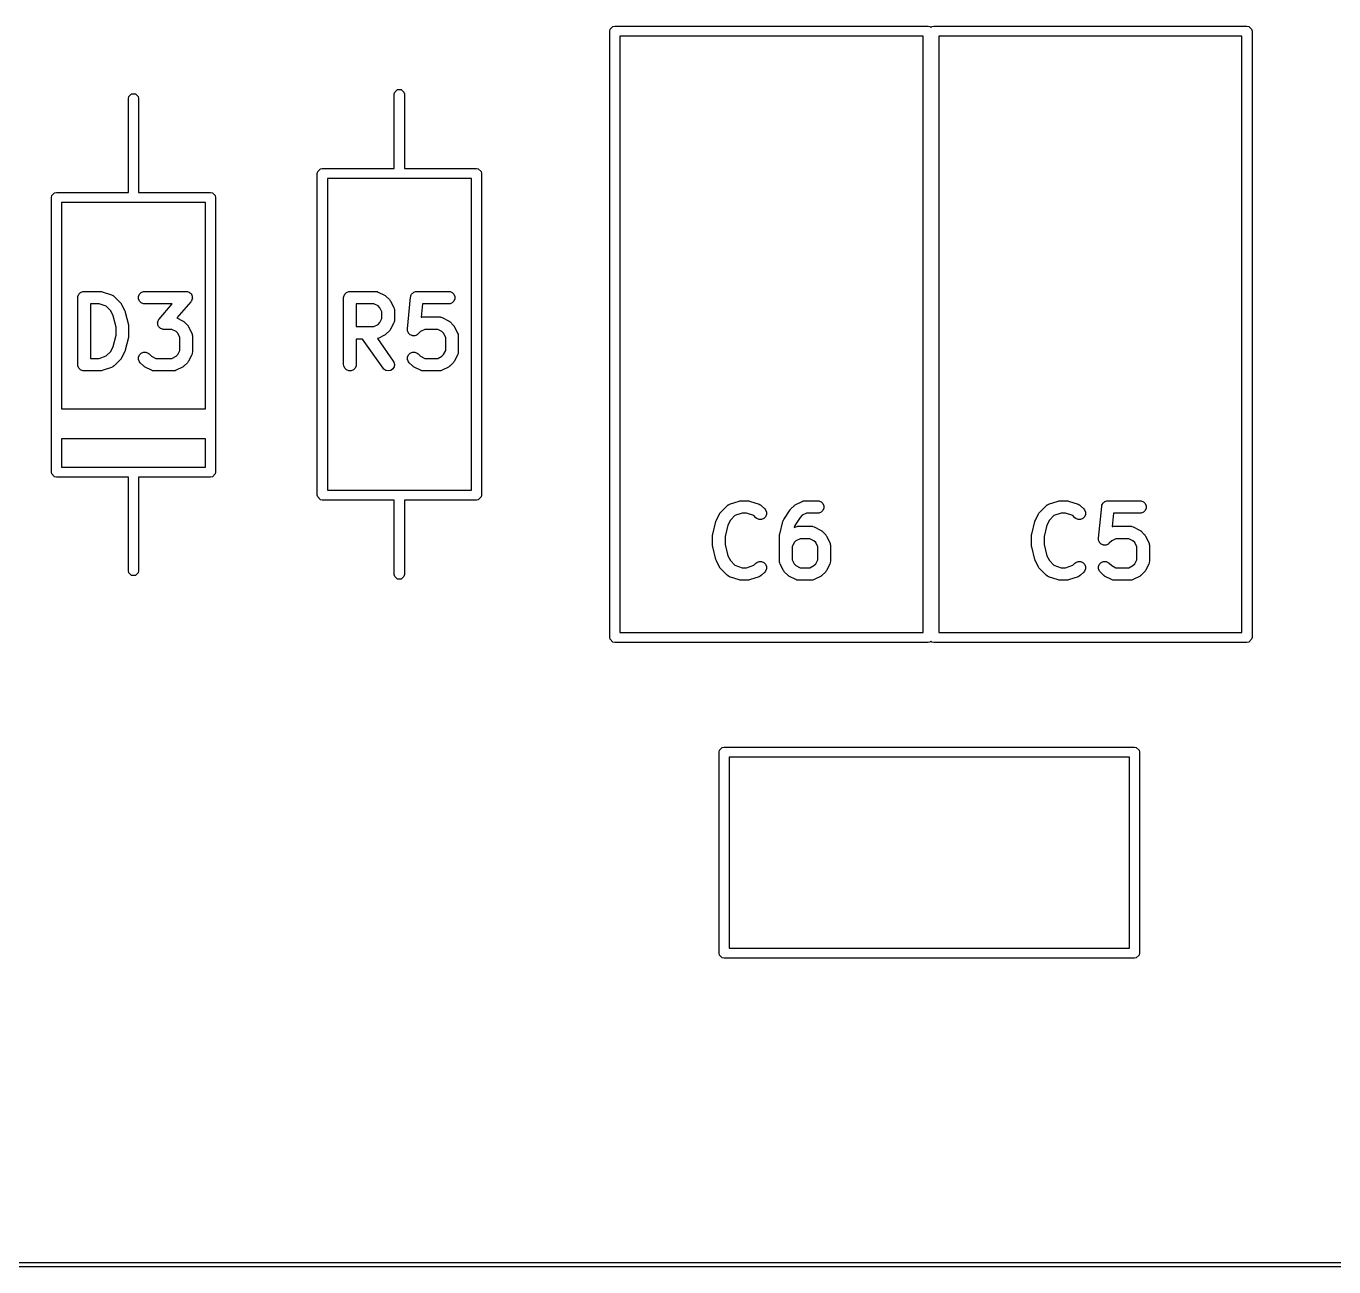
# Model space of a CAD drawing. Extents: x 95.2 to 193.7, y -111.1 to -66.6.
# Drawn here: x 148.42 to 164.04, y -111.15 to -96.33 of the extents above; entities that cross this region are included whole.
import ezdxf

# ---------------------------------------------------------------- set-up
doc = ezdxf.new("R2010")
doc.units = 0
doc.layers.add('BLACK', color=7, linetype='CONTINUOUS')

msp = doc.modelspace()

# ---------------------------------------------------------------- linework, layer by layer
at = {"layer": 'BLACK', "linetype": 'CONTINUOUS'}
for p, q in [((155.39125, -96.3925), (155.395817, -96.369539)), ((155.395817, -96.369539), (155.428289, -96.337067)), ((155.428289, -96.337067), (155.45125, -96.3325)), ((155.45125, -96.3325), (159.19125, -96.3325)), ((159.19125, -96.3325), (159.214211, -96.337067)), ((159.214211, -96.337067), (159.22625, -96.349106)), ((159.22625, -96.349106), (159.238289, -96.337067)), ((159.238289, -96.337067), (159.26125, -96.3325)), ((159.26125, -96.3325), (163.00125, -96.3325)), ((163.00125, -96.3325), (163.024211, -96.337067)), ((163.024211, -96.337067), (163.056683, -96.369539)), ((163.056683, -96.369539), (163.06125, -96.3925)), ((155.39125, -103.6325), (155.39125, -96.3925)), ((155.51125, -96.4525), (155.51125, -103.5725)), ((159.13125, -96.4525), (155.51125, -96.4525)), ((159.13125, -103.5725), (159.13125, -96.4525)), ((159.32125, -96.4525), (159.32125, -103.5725)), ((162.94125, -96.4525), (159.32125, -96.4525)), ((162.94125, -103.5725), (162.94125, -96.4525)), ((163.06125, -96.3925), (163.06125, -103.6325)), ((149.645817, -97.174539), (149.678289, -97.142067)), ((149.678289, -97.142067), (149.724211, -97.142067)), ((149.724211, -97.142067), (149.756683, -97.174539)), ((152.81625, -97.1425), (152.820817, -97.119539)), ((152.81625, -98.0325), (152.81625, -97.1425)), ((152.820817, -97.119539), (152.853289, -97.087067)), ((152.853289, -97.087067), (152.899211, -97.087067)), ((152.899211, -97.087067), (152.931683, -97.119539)), ((152.931683, -97.119539), (152.93625, -97.1425)), ((152.93625, -97.1425), (152.93625, -98.0325)), ((149.64125, -97.1975), (149.645817, -97.174539)), ((149.64125, -98.3175), (149.64125, -97.1975)), ((149.756683, -97.174539), (149.76125, -97.1975)), ((149.76125, -97.1975), (149.76125, -98.3175)), ((151.89625, -98.0925), (151.900817, -98.069539)), ((151.89625, -101.9325), (151.89625, -98.0925)), ((151.900817, -98.069539), (151.933289, -98.037067)), ((151.933289, -98.037067), (151.95625, -98.0325)), ((151.95625, -98.0325), (152.81625, -98.0325)), ((152.93625, -98.0325), (153.79625, -98.0325)), ((153.79625, -98.0325), (153.819211, -98.037067)), ((153.819211, -98.037067), (153.851683, -98.069539)), ((153.851683, -98.069539), (153.85625, -98.0925)), ((153.85625, -98.0925), (153.85625, -101.9325)), ((152.01625, -98.1525), (152.01625, -101.8725)), ((153.73625, -98.1525), (152.01625, -98.1525)), ((153.73625, -101.8725), (153.73625, -98.1525)), ((148.72125, -98.3775), (148.725817, -98.354539)), ((148.72125, -101.6575), (148.72125, -98.3775)), ((148.725817, -98.354539), (148.758289, -98.322067)), ((148.758289, -98.322067), (148.78125, -98.3175)), ((148.78125, -98.3175), (149.64125, -98.3175)), ((149.76125, -98.3175), (150.62125, -98.3175)), ((150.62125, -98.3175), (150.644211, -98.322067)), ((150.644211, -98.322067), (150.676683, -98.354539)), ((150.676683, -98.354539), (150.68125, -98.3775)), ((150.68125, -98.3775), (150.68125, -101.6575)), ((148.84125, -98.4375), (148.84125, -100.9015)), ((150.56125, -98.4375), (148.84125, -98.4375)), ((150.56125, -100.9015), (150.56125, -98.4375)), ((149.096142, -99.501236), (149.110774, -99.499795)), ((149.110774, -99.499795), (149.30125, -99.499795)), ((149.30125, -99.499795), (149.308655, -99.500524)), ((149.308655, -99.500524), (149.31063, -99.500384)), ((149.31063, -99.500384), (149.313227, -99.500974)), ((149.819951, -99.501236), (149.834583, -99.499795)), ((149.834583, -99.499795), (150.329821, -99.499795)), ((150.329821, -99.499795), (150.337553, -99.500556)), ((150.337553, -99.500556), (150.339527, -99.500425)), ((150.339527, -99.500425), (150.340886, -99.500884)), ((152.271142, -99.501236), (152.285774, -99.499795)), ((152.285774, -99.499795), (152.590536, -99.499795)), ((152.590536, -99.499795), (152.605168, -99.501236)), ((153.071142, -99.501236), (153.076747, -99.500683)), ((153.076747, -99.500683), (153.078534, -99.500145)), ((153.078534, -99.500145), (153.080362, -99.500327)), ((153.080362, -99.500327), (153.085774, -99.499795)), ((153.085774, -99.499795), (153.466726, -99.499795)), ((153.466726, -99.499795), (153.481358, -99.501236)), ((149.035774, -99.574795), (149.037215, -99.560163)), ((149.035774, -100.374795), (149.035774, -99.574795)), ((149.037215, -99.560163), (149.048414, -99.533127)), ((149.048414, -99.533127), (149.069106, -99.512435)), ((149.069106, -99.512435), (149.096142, -99.501236)), ((149.28908, -99.649795), (149.185774, -99.649795)), ((149.185774, -99.649795), (149.185774, -100.299795)), ((149.375022, -99.678442), (149.28908, -99.649795)), ((149.313227, -99.500974), (149.315882, -99.501236)), ((149.315882, -99.501236), (149.317713, -99.501994)), ((149.317713, -99.501994), (149.324967, -99.503644)), ((149.324967, -99.503644), (149.439253, -99.541739)), ((149.439253, -99.541739), (149.452678, -99.547733)), ((149.452678, -99.547733), (149.454713, -99.549498)), ((149.454713, -99.549498), (149.457204, -99.55053)), ((149.457204, -99.55053), (149.468569, -99.559857)), ((149.468569, -99.559857), (149.544759, -99.636047)), ((149.544759, -99.636047), (149.549479, -99.641797)), ((149.549479, -99.641797), (149.550976, -99.643096)), ((149.550976, -99.643096), (149.552395, -99.64535)), ((149.552395, -99.64535), (149.554087, -99.647412)), ((149.554087, -99.647412), (149.554845, -99.649244)), ((149.554845, -99.649244), (149.558808, -99.655539)), ((149.558808, -99.655539), (149.596903, -99.73173)), ((149.761024, -99.560163), (149.772223, -99.533127)), ((149.761024, -99.589427), (149.761024, -99.560163)), ((149.772223, -99.616463), (149.761024, -99.589427)), ((149.772223, -99.533127), (149.792915, -99.512435)), ((149.792915, -99.637155), (149.772223, -99.616463)), ((149.792915, -99.512435), (149.819951, -99.501236)), ((149.819951, -99.648354), (149.792915, -99.637155)), ((149.834583, -99.649795), (149.819951, -99.648354)), ((150.164539, -99.649795), (149.834583, -99.649795)), ((150.006712, -99.830169), (150.164539, -99.649795)), ((150.386265, -99.624182), (150.218304, -99.816136)), ((150.340886, -99.500884), (150.344453, -99.501236)), ((150.344453, -99.501236), (150.355704, -99.505896)), ((150.355704, -99.505896), (150.367248, -99.509801)), ((150.367248, -99.509801), (150.369152, -99.511466)), ((150.369152, -99.511466), (150.371489, -99.512435)), ((150.371489, -99.512435), (150.380099, -99.521045)), ((150.380099, -99.521045), (150.389272, -99.529071)), ((150.390785, -99.617858), (150.386265, -99.624182)), ((150.389272, -99.529071), (150.390394, -99.53134)), ((150.390394, -99.53134), (150.392181, -99.533127)), ((150.392181, -99.616463), (150.390785, -99.617858)), ((150.392181, -99.533127), (150.396839, -99.544374)), ((150.392729, -99.615139), (150.392181, -99.616463)), ((150.394815, -99.612222), (150.392729, -99.615139)), ((150.398719, -99.600678), (150.394815, -99.612222)), ((150.396839, -99.544374), (150.402244, -99.555302)), ((150.40338, -99.589427), (150.398719, -99.600678)), ((150.402244, -99.555302), (150.402412, -99.557826)), ((150.402412, -99.557826), (150.40338, -99.560163)), ((150.40338, -99.560163), (150.40338, -99.572338)), ((150.40338, -99.572338), (150.404191, -99.584501)), ((150.404191, -99.584501), (150.40338, -99.586898)), ((150.40338, -99.586898), (150.40338, -99.589427)), ((152.210774, -99.574795), (152.212215, -99.560163)), ((152.210774, -100.374795), (152.210774, -99.574795)), ((152.212215, -99.560163), (152.223414, -99.533127)), ((152.223414, -99.533127), (152.244106, -99.512435)), ((152.244106, -99.512435), (152.271142, -99.501236)), ((152.572831, -99.649795), (152.360774, -99.649795)), ((152.360774, -99.649795), (152.360774, -99.918842)), ((152.622299, -99.674529), (152.572831, -99.649795)), ((152.605168, -99.501236), (152.607657, -99.502267)), ((152.607657, -99.502267), (152.610345, -99.502458)), ((152.610345, -99.502458), (152.624077, -99.507713)), ((152.624077, -99.507713), (152.700267, -99.545808)), ((152.700267, -99.545808), (152.706566, -99.549772)), ((152.706566, -99.549772), (152.708394, -99.55053)), ((152.708394, -99.55053), (152.71045, -99.552218)), ((152.71045, -99.552218), (152.71271, -99.55364)), ((152.71271, -99.55364), (152.714009, -99.555138)), ((152.714009, -99.555138), (152.719759, -99.559857)), ((152.719759, -99.559857), (152.757854, -99.597952)), ((152.757854, -99.597952), (152.762574, -99.603704)), ((152.762574, -99.603704), (152.76407, -99.605001)), ((152.76407, -99.605001), (152.765489, -99.607255)), ((152.765489, -99.607255), (152.767181, -99.609317)), ((152.767181, -99.609317), (152.767939, -99.611147)), ((152.767939, -99.611147), (152.771903, -99.617444)), ((152.771903, -99.617444), (152.809999, -99.693634)), ((152.97305, -99.948284), (153.011146, -99.567332)), ((153.011146, -99.567332), (153.012215, -99.561999)), ((153.012215, -99.560163), (153.012928, -99.55844)), ((153.012215, -99.561999), (153.012215, -99.560163)), ((153.012928, -99.55844), (153.014036, -99.552916)), ((153.014036, -99.552916), (153.019218, -99.543256)), ((153.019218, -99.543256), (153.023414, -99.533127)), ((153.023414, -99.533127), (153.026085, -99.530455)), ((153.026085, -99.530455), (153.02787, -99.527129)), ((153.02787, -99.527129), (153.036352, -99.520188)), ((153.036352, -99.520188), (153.044106, -99.512435)), ((153.044106, -99.512435), (153.047594, -99.510989)), ((153.047594, -99.510989), (153.050518, -99.508598)), ((153.050518, -99.508598), (153.061015, -99.50543)), ((153.061015, -99.50543), (153.071142, -99.501236)), ((153.153648, -99.649795), (153.137736, -99.80891)), ((153.466726, -99.649795), (153.153648, -99.649795)), ((153.481358, -99.648354), (153.466726, -99.649795)), ((153.481358, -99.501236), (153.508394, -99.512435)), ((153.508394, -99.637155), (153.481358, -99.648354)), ((153.508394, -99.512435), (153.529086, -99.533127)), ((153.529086, -99.616463), (153.508394, -99.637155)), ((153.529086, -99.533127), (153.540285, -99.560163)), ((153.540285, -99.589427), (153.529086, -99.616463)), ((153.540285, -99.560163), (153.540285, -99.589427)), ((149.430086, -99.733506), (149.375022, -99.678442)), ((149.459056, -99.791445), (149.430086, -99.733506)), ((149.492917, -99.926887), (149.459056, -99.791445)), ((149.596903, -99.73173), (149.597312, -99.732799)), ((149.597312, -99.732799), (149.597635, -99.733235)), ((149.597635, -99.733235), (149.599833, -99.739386)), ((149.599833, -99.739386), (149.602158, -99.745462)), ((149.602158, -99.745462), (149.602196, -99.746)), ((149.602196, -99.746), (149.602582, -99.74708)), ((149.602582, -99.74708), (149.640678, -99.899462)), ((152.643182, -99.695412), (152.622299, -99.674529)), ((152.667917, -99.744881), (152.643182, -99.695412)), ((152.667917, -99.823755), (152.667917, -99.744881)), ((152.809999, -99.693634), (152.815254, -99.707366)), ((152.815254, -99.707366), (152.815445, -99.710055)), ((152.815445, -99.710055), (152.816476, -99.712544)), ((152.816476, -99.712544), (152.817917, -99.727176)), ((152.817917, -99.727176), (152.817917, -99.841461)), ((153.137736, -99.80891), (153.142155, -99.80722)), ((153.142155, -99.80722), (153.144842, -99.807029)), ((153.144842, -99.807029), (153.147332, -99.805998)), ((153.147332, -99.805998), (153.161964, -99.804557)), ((153.161964, -99.804557), (153.35244, -99.804557)), ((153.35244, -99.804557), (153.367072, -99.805998)), ((153.367072, -99.805998), (153.369561, -99.807029)), ((153.369561, -99.807029), (153.372249, -99.80722)), ((153.372249, -99.80722), (153.385981, -99.812475)), ((153.385981, -99.812475), (153.462172, -99.85057)), ((149.492917, -100.022702), (149.492917, -99.926887)), ((149.640678, -99.899462), (149.641053, -99.901998)), ((149.641053, -99.901998), (149.641476, -99.90302)), ((149.641476, -99.90302), (149.642018, -99.908532)), ((149.642018, -99.908532), (149.642828, -99.914006)), ((149.642828, -99.914006), (149.642665, -99.915098)), ((149.642665, -99.915098), (149.642917, -99.917652)), ((149.642917, -99.917652), (149.642917, -100.031938)), ((149.988786, -99.869851), (149.989596, -99.867455)), ((149.989596, -99.882004), (149.988786, -99.869851)), ((149.989596, -99.864925), (149.994259, -99.853667)), ((149.989596, -99.867455), (149.989596, -99.864925)), ((149.989596, -99.894189), (149.989596, -99.882004)), ((149.990563, -99.896525), (149.989596, -99.894189)), ((149.990732, -99.899049), (149.990563, -99.896525)), ((149.996134, -99.909974), (149.990732, -99.899049)), ((149.994259, -99.853667), (149.998161, -99.84213)), ((150.000795, -99.921225), (149.996134, -99.909974)), ((149.998161, -99.84213), (150.000246, -99.839212)), ((150.000246, -99.839212), (150.000795, -99.837889)), ((150.000795, -99.837889), (150.00219, -99.836493)), ((150.002581, -99.923011), (150.000795, -99.921225)), ((150.00219, -99.836493), (150.006712, -99.830169)), ((150.003704, -99.925281), (150.002581, -99.923011)), ((150.012876, -99.933306), (150.003704, -99.925281)), ((150.021487, -99.941917), (150.012876, -99.933306)), ((150.023823, -99.942885), (150.021487, -99.941917)), ((150.025728, -99.944551), (150.023823, -99.942885)), ((150.037265, -99.948452), (150.025728, -99.944551)), ((150.048523, -99.953116), (150.037265, -99.948452)), ((150.052093, -99.953467), (150.048523, -99.953116)), ((150.053449, -99.953926), (150.052093, -99.953467)), ((150.055416, -99.953794), (150.053449, -99.953926)), ((150.063155, -99.954557), (150.055416, -99.953794)), ((150.159735, -99.954557), (150.063155, -99.954557)), ((150.209204, -99.979291), (150.159735, -99.954557)), ((150.218304, -99.816136), (150.287172, -99.85057)), ((150.287172, -99.85057), (150.293471, -99.854534)), ((150.293471, -99.854534), (150.295299, -99.855292)), ((150.295299, -99.855292), (150.297355, -99.85698)), ((150.297355, -99.85698), (150.299615, -99.858402)), ((150.299615, -99.858402), (150.300914, -99.8599)), ((150.300914, -99.8599), (150.306664, -99.864619)), ((150.306664, -99.864619), (150.344759, -99.902714)), ((150.344759, -99.902714), (150.349477, -99.908463)), ((150.349477, -99.908463), (150.350976, -99.909763)), ((150.350976, -99.909763), (150.352397, -99.912022)), ((150.352397, -99.912022), (150.354086, -99.914079)), ((150.354086, -99.914079), (150.354843, -99.915906)), ((150.354843, -99.915906), (150.358808, -99.922206)), ((150.358808, -99.922206), (150.396903, -99.998397)), ((152.360774, -99.918842), (152.572831, -99.918842)), ((152.572831, -99.918842), (152.622299, -99.894108)), ((152.622299, -99.894108), (152.643182, -99.873224)), ((152.643182, -99.873224), (152.667917, -99.823755)), ((152.762574, -99.964932), (152.757854, -99.970685)), ((152.76407, -99.963636), (152.762574, -99.964932)), ((152.765489, -99.961381), (152.76407, -99.963636)), ((152.767181, -99.95932), (152.765489, -99.961381)), ((152.767939, -99.957489), (152.767181, -99.95932)), ((152.771903, -99.951193), (152.767939, -99.957489)), ((152.809999, -99.875003), (152.771903, -99.951193)), ((152.815254, -99.861271), (152.809999, -99.875003)), ((152.815445, -99.858581), (152.815254, -99.861271)), ((152.816476, -99.856093), (152.815445, -99.858581)), ((152.817917, -99.841461), (152.816476, -99.856093)), ((152.973028, -99.962987), (152.97305, -99.948284)), ((152.974119, -99.966602), (152.973028, -99.962987)), ((152.974119, -99.970377), (152.974119, -99.966602)), ((153.179669, -99.954557), (153.1302, -99.979291)), ((153.334735, -99.954557), (153.179669, -99.954557)), ((153.384204, -99.979291), (153.334735, -99.954557)), ((153.462172, -99.85057), (153.468471, -99.854534)), ((153.468471, -99.854534), (153.470299, -99.855292)), ((153.470299, -99.855292), (153.472355, -99.85698)), ((153.472355, -99.85698), (153.474615, -99.858402)), ((153.474615, -99.858402), (153.475914, -99.8599)), ((153.475914, -99.8599), (153.481664, -99.864619)), ((153.481664, -99.864619), (153.519759, -99.902714)), ((153.519759, -99.902714), (153.524477, -99.908463)), ((153.524477, -99.908463), (153.525976, -99.909763)), ((153.525976, -99.909763), (153.527397, -99.912022)), ((153.527397, -99.912022), (153.529086, -99.914079)), ((153.529086, -99.914079), (153.529843, -99.915906)), ((153.529843, -99.915906), (153.533808, -99.922206)), ((153.533808, -99.922206), (153.571903, -99.998397)), ((149.459056, -100.158143), (149.492917, -100.022702)), ((149.640678, -100.050128), (149.602582, -100.20251)), ((149.641053, -100.047591), (149.640678, -100.050128)), ((149.641476, -100.04657), (149.641053, -100.047591)), ((149.642018, -100.041057), (149.641476, -100.04657)), ((149.642828, -100.035584), (149.642018, -100.041057)), ((149.642917, -100.031938), (149.642665, -100.034491)), ((149.642665, -100.034491), (149.642828, -100.035584)), ((150.230086, -100.000173), (150.209204, -99.979291)), ((150.254821, -100.049642), (150.230086, -100.000173)), ((150.254821, -100.204709), (150.254821, -100.049642)), ((150.396903, -99.998397), (150.402158, -100.012129)), ((150.402158, -100.012129), (150.402348, -100.014816)), ((150.402348, -100.014816), (150.40338, -100.017306)), ((150.40338, -100.017306), (150.404821, -100.031938)), ((150.404821, -100.031938), (150.404821, -100.222414)), ((152.437201, -100.068842), (152.360774, -100.068842)), ((152.360774, -100.068842), (152.360774, -100.374795)), ((152.681474, -100.417804), (152.437201, -100.068842)), ((152.624077, -100.060924), (152.616725, -100.063737)), ((152.616725, -100.063737), (152.804359, -100.331785)), ((152.700267, -100.022829), (152.624077, -100.060924)), ((152.706566, -100.018864), (152.700267, -100.022829)), ((152.708394, -100.018107), (152.706566, -100.018864)), ((152.71045, -100.016418), (152.708394, -100.018107)), ((152.71271, -100.014997), (152.71045, -100.016418)), ((152.714009, -100.013498), (152.71271, -100.014997)), ((152.719759, -100.00878), (152.714009, -100.013498)), ((152.757854, -99.970685), (152.719759, -100.00878)), ((152.978312, -99.980503), (152.974119, -99.970377)), ((152.981481, -99.991003), (152.978312, -99.980503)), ((152.983872, -99.993925), (152.981481, -99.991003)), ((152.985317, -99.997414), (152.983872, -99.993925)), ((152.993071, -100.005168), (152.985317, -99.997414)), ((153.000012, -100.013651), (152.993071, -100.005168)), ((153.003338, -100.015435), (153.000012, -100.013651)), ((153.00601, -100.018107), (153.003338, -100.015435)), ((153.016139, -100.022302), (153.00601, -100.018107)), ((153.025799, -100.027485), (153.016139, -100.022302)), ((153.029557, -100.02786), (153.025799, -100.027485)), ((153.033046, -100.029306), (153.029557, -100.02786)), ((153.044008, -100.029306), (153.033046, -100.029306)), ((153.054918, -100.030397), (153.044008, -100.029306)), ((153.058534, -100.029306), (153.054918, -100.030397)), ((153.062308, -100.029306), (153.058534, -100.029306)), ((153.072434, -100.025112), (153.062308, -100.029306)), ((153.082934, -100.021944), (153.072434, -100.025112)), ((153.085856, -100.019552), (153.082934, -100.021944)), ((153.089345, -100.018108), (153.085856, -100.019552)), ((153.10071, -100.008781), (153.089345, -100.018108)), ((153.1302, -99.979291), (153.10071, -100.008781)), ((153.405086, -100.000173), (153.384204, -99.979291)), ((153.429821, -100.049642), (153.405086, -100.000173)), ((153.429821, -100.204709), (153.429821, -100.049642)), ((153.571903, -99.998397), (153.577158, -100.012129)), ((153.577158, -100.012129), (153.577348, -100.014816)), ((153.577348, -100.014816), (153.57838, -100.017306)), ((153.57838, -100.017306), (153.579821, -100.031938)), ((153.579821, -100.031938), (153.579821, -100.222414)), ((149.28908, -100.299795), (149.375021, -100.271148)), ((149.375021, -100.271148), (149.430086, -100.216082)), ((149.430086, -100.216082), (149.459056, -100.158143)), ((149.596903, -100.21786), (149.558808, -100.29405)), ((149.597312, -100.21679), (149.596903, -100.21786)), ((149.597635, -100.216355), (149.597312, -100.21679)), ((149.599833, -100.210203), (149.597635, -100.216355)), ((149.602158, -100.204128), (149.599833, -100.210203)), ((149.602196, -100.203589), (149.602158, -100.204128)), ((149.602582, -100.20251), (149.602196, -100.203589)), ((149.761024, -100.283972), (149.772223, -100.256936)), ((149.772223, -100.256936), (149.792916, -100.236243)), ((149.792916, -100.236243), (149.819953, -100.225045)), ((149.819953, -100.225045), (149.849215, -100.225045)), ((149.849215, -100.225045), (149.876251, -100.236244)), ((149.876251, -100.236244), (149.887617, -100.245572)), ((149.887617, -100.245572), (149.917105, -100.275061)), ((149.917105, -100.275061), (149.966574, -100.299795)), ((150.159735, -100.299795), (150.209203, -100.275061)), ((150.209203, -100.275061), (150.230086, -100.254177)), ((150.230086, -100.254177), (150.254821, -100.204709)), ((150.396903, -100.255955), (150.358808, -100.332145)), ((150.402158, -100.242223), (150.396903, -100.255955)), ((150.402348, -100.239535), (150.402158, -100.242223)), ((150.40338, -100.237046), (150.402348, -100.239535)), ((150.404821, -100.222414), (150.40338, -100.237046)), ((152.974119, -100.283973), (152.985318, -100.256936)), ((152.985318, -100.256936), (153.00601, -100.236244)), ((153.00601, -100.236244), (153.033047, -100.225045)), ((153.033047, -100.225045), (153.062309, -100.225045)), ((153.062309, -100.225045), (153.089346, -100.236244)), ((153.089346, -100.236244), (153.100711, -100.245571)), ((153.100711, -100.245571), (153.130201, -100.275061)), ((153.130201, -100.275061), (153.179669, -100.299795)), ((153.334735, -100.299795), (153.384203, -100.275061)), ((153.384203, -100.275061), (153.405086, -100.254177)), ((153.405086, -100.254177), (153.429821, -100.204709)), ((153.571903, -100.255955), (153.533808, -100.332145)), ((153.577158, -100.242223), (153.571903, -100.255955)), ((153.577348, -100.239535), (153.577158, -100.242223)), ((153.57838, -100.237046), (153.577348, -100.239535)), ((153.579821, -100.222414), (153.57838, -100.237046)), ((149.037215, -100.389427), (149.035774, -100.374795)), ((149.048414, -100.416463), (149.037215, -100.389427)), ((149.069106, -100.437155), (149.048414, -100.416463)), ((149.096142, -100.448354), (149.069106, -100.437155)), ((149.185774, -100.299795), (149.28908, -100.299795)), ((149.439253, -100.407851), (149.324967, -100.445946)), ((149.452678, -100.401857), (149.439253, -100.407851)), ((149.454713, -100.400091), (149.452678, -100.401857)), ((149.457204, -100.39906), (149.454713, -100.400091)), ((149.468569, -100.389733), (149.457204, -100.39906)), ((149.54476, -100.313541), (149.468569, -100.389733)), ((149.549477, -100.307792), (149.54476, -100.313541)), ((149.550976, -100.306493), (149.549477, -100.307792)), ((149.552397, -100.304234), (149.550976, -100.306493)), ((149.554087, -100.302176), (149.552397, -100.304234)), ((149.554844, -100.300346), (149.554087, -100.302176)), ((149.558808, -100.29405), (149.554844, -100.300346)), ((149.761024, -100.313234), (149.761024, -100.283972)), ((149.772222, -100.340271), (149.761024, -100.313234)), ((149.781549, -100.351636), (149.772222, -100.340271)), ((149.819644, -100.389732), (149.781549, -100.351636)), ((149.825395, -100.394452), (149.819644, -100.389732)), ((149.826694, -100.39595), (149.825395, -100.394452)), ((149.828949, -100.397369), (149.826694, -100.39595)), ((149.831009, -100.39906), (149.828949, -100.397369)), ((149.832839, -100.399818), (149.831009, -100.39906)), ((149.839137, -100.403782), (149.832839, -100.399818)), ((149.915328, -100.441877), (149.839137, -100.403782)), ((149.966574, -100.299795), (150.159735, -100.299795)), ((150.287172, -100.403782), (150.210981, -100.441877)), ((150.293471, -100.399817), (150.287172, -100.403782)), ((150.295299, -100.39906), (150.293471, -100.399817)), ((150.297355, -100.397372), (150.295299, -100.39906)), ((150.299615, -100.39595), (150.297355, -100.397372)), ((150.300915, -100.39445), (150.299615, -100.39595)), ((150.306665, -100.389732), (150.300915, -100.39445)), ((150.34476, -100.351636), (150.306665, -100.389732)), ((150.349477, -100.345887), (150.34476, -100.351636)), ((150.350976, -100.344588), (150.349477, -100.345887)), ((150.352397, -100.342329), (150.350976, -100.344588)), ((150.354087, -100.340271), (150.352397, -100.342329)), ((150.354844, -100.338441), (150.354087, -100.340271)), ((150.358808, -100.332145), (150.354844, -100.338441)), ((152.212215, -100.389427), (152.210774, -100.374795)), ((152.223414, -100.416463), (152.212215, -100.389427)), ((152.244106, -100.437155), (152.223414, -100.416463)), ((152.271142, -100.448354), (152.244106, -100.437155)), ((152.327442, -100.437155), (152.300406, -100.448354)), ((152.348134, -100.416463), (152.327442, -100.437155)), ((152.359333, -100.389427), (152.348134, -100.416463)), ((152.360774, -100.374795), (152.359333, -100.389427)), ((152.691046, -100.428965), (152.681474, -100.417804)), ((152.715725, -100.444692), (152.691046, -100.428965)), ((152.797087, -100.426666), (152.773113, -100.443448)), ((152.812814, -100.401987), (152.797087, -100.426666)), ((152.804359, -100.331785), (152.81157, -100.344598)), ((152.81157, -100.344598), (152.817899, -100.373169)), ((152.817899, -100.373169), (152.812814, -100.401987)), ((152.974119, -100.313235), (152.974119, -100.283973)), ((152.985318, -100.340272), (152.974119, -100.313235)), ((152.994645, -100.351637), (152.985318, -100.340272)), ((153.032741, -100.389733), (152.994645, -100.351637)), ((153.038491, -100.394453), (153.032741, -100.389733)), ((153.03979, -100.39595), (153.038491, -100.394453)), ((153.042044, -100.397369), (153.03979, -100.39595)), ((153.044106, -100.399061), (153.042044, -100.397369)), ((153.045938, -100.399819), (153.044106, -100.399061)), ((153.052233, -100.403782), (153.045938, -100.399819)), ((153.128423, -100.441877), (153.052233, -100.403782)), ((153.179669, -100.299795), (153.334735, -100.299795)), ((153.462172, -100.403782), (153.385981, -100.441877)), ((153.468471, -100.399817), (153.462172, -100.403782)), ((153.470299, -100.39906), (153.468471, -100.399817)), ((153.472355, -100.397372), (153.470299, -100.39906)), ((153.474615, -100.39595), (153.472355, -100.397372)), ((153.475915, -100.39445), (153.474615, -100.39595)), ((153.481665, -100.389732), (153.475915, -100.39445)), ((153.51976, -100.351636), (153.481665, -100.389732)), ((153.524477, -100.345887), (153.51976, -100.351636)), ((153.525976, -100.344588), (153.524477, -100.345887)), ((153.527397, -100.342329), (153.525976, -100.344588)), ((153.529087, -100.340271), (153.527397, -100.342329)), ((153.529844, -100.338441), (153.529087, -100.340271)), ((153.533808, -100.332145), (153.529844, -100.338441)), ((149.110774, -100.449795), (149.096142, -100.448354)), ((149.30125, -100.449795), (149.110774, -100.449795)), ((149.308655, -100.449065), (149.30125, -100.449795)), ((149.31063, -100.449206), (149.308655, -100.449065)), ((149.313227, -100.448615), (149.31063, -100.449206)), ((149.315882, -100.448354), (149.313227, -100.448615)), ((149.317713, -100.447595), (149.315882, -100.448354)), ((149.324967, -100.445946), (149.317713, -100.447595)), ((149.92906, -100.447132), (149.915328, -100.441877)), ((149.931747, -100.447322), (149.92906, -100.447132)), ((149.934237, -100.448354), (149.931747, -100.447322)), ((149.948869, -100.449795), (149.934237, -100.448354)), ((150.17744, -100.449795), (149.948869, -100.449795)), ((150.192072, -100.448354), (150.17744, -100.449795)), ((150.194561, -100.447322), (150.192072, -100.448354)), ((150.197249, -100.447132), (150.194561, -100.447322)), ((150.210981, -100.441877), (150.197249, -100.447132)), ((152.300406, -100.448354), (152.271142, -100.448354)), ((152.744542, -100.449777), (152.715725, -100.444692)), ((152.773113, -100.443448), (152.744542, -100.449777)), ((153.142155, -100.447132), (153.128423, -100.441877)), ((153.144842, -100.447322), (153.142155, -100.447132)), ((153.147332, -100.448354), (153.144842, -100.447322)), ((153.161964, -100.449795), (153.147332, -100.448354)), ((153.35244, -100.449795), (153.161964, -100.449795)), ((153.367072, -100.448354), (153.35244, -100.449795)), ((153.369561, -100.447322), (153.367072, -100.448354)), ((153.372249, -100.447132), (153.369561, -100.447322)), ((153.385981, -100.441877), (153.372249, -100.447132)), ((148.84125, -100.9015), (150.56125, -100.9015)), ((148.84125, -101.2615), (148.84125, -101.5975)), ((150.56125, -101.2615), (148.84125, -101.2615)), ((150.56125, -101.5975), (150.56125, -101.2615)), ((148.725817, -101.680461), (148.72125, -101.6575)), ((148.758289, -101.712933), (148.725817, -101.680461)), ((148.84125, -101.5975), (150.56125, -101.5975)), ((150.676683, -101.680461), (150.644211, -101.712933)), ((150.68125, -101.6575), (150.676683, -101.680461)), ((148.78125, -101.7175), (148.758289, -101.712933)), ((149.64125, -101.7175), (148.78125, -101.7175)), ((149.64125, -102.8375), (149.64125, -101.7175)), ((150.62125, -101.7175), (149.76125, -101.7175)), ((149.76125, -101.7175), (149.76125, -102.8375)), ((150.644211, -101.712933), (150.62125, -101.7175)), ((151.900817, -101.955461), (151.89625, -101.9325)), ((151.933289, -101.987933), (151.900817, -101.955461)), ((151.95625, -101.9925), (151.933289, -101.987933)), ((152.81625, -101.9925), (151.95625, -101.9925)), ((152.01625, -101.8725), (153.73625, -101.8725)), ((152.81625, -102.8825), (152.81625, -101.9925)), ((153.79625, -101.9925), (152.93625, -101.9925)), ((152.93625, -101.9925), (152.93625, -102.8825)), ((153.819211, -101.987933), (153.79625, -101.9925)), ((153.851683, -101.955461), (153.819211, -101.987933)), ((153.85625, -101.9325), (153.851683, -101.955461)), ((156.951939, -102.000524), (156.959345, -101.999795)), ((156.959345, -101.999795), (157.035536, -101.999795)), ((157.035536, -101.999795), (157.042941, -102.000524)), ((157.706618, -102.001236), (157.72125, -101.999795)), ((157.72125, -101.999795), (157.873631, -101.999795)), ((157.873631, -101.999795), (157.888263, -102.001236)), ((160.761939, -102.000524), (160.769345, -101.999795)), ((160.769345, -101.999795), (160.845536, -101.999795)), ((160.845536, -101.999795), (160.852941, -102.000524)), ((161.335362, -102.000327), (161.340774, -101.999795)), ((161.340774, -101.999795), (161.721726, -101.999795)), ((161.721726, -101.999795), (161.736358, -102.001236)), ((156.663692, -102.23173), (156.701787, -102.155539)), ((156.701787, -102.155539), (156.705751, -102.149239)), ((156.705751, -102.149239), (156.706509, -102.147412)), ((156.706509, -102.147412), (156.708197, -102.145355)), ((156.708197, -102.145355), (156.709619, -102.143096)), ((156.709619, -102.143096), (156.711117, -102.141796)), ((156.711117, -102.141796), (156.715836, -102.136047)), ((156.715836, -102.136047), (156.792026, -102.059857)), ((156.792026, -102.059857), (156.803391, -102.050529)), ((156.803391, -102.050529), (156.805883, -102.049496)), ((156.805883, -102.049496), (156.807917, -102.047733)), ((156.807917, -102.047733), (156.821342, -102.041739)), ((156.821342, -102.041739), (156.935628, -102.003644)), ((156.971515, -102.149795), (156.885572, -102.178442)), ((156.935628, -102.003644), (156.942881, -102.001994)), ((156.942881, -102.001994), (156.944713, -102.001236)), ((156.944713, -102.001236), (156.947367, -102.000974)), ((156.947367, -102.000974), (156.949965, -102.000384)), ((156.949965, -102.000384), (156.951939, -102.000524)), ((157.023366, -102.149795), (156.971515, -102.149795)), ((157.109307, -102.178442), (157.023366, -102.149795)), ((157.042941, -102.000524), (157.044916, -102.000384)), ((157.044916, -102.000384), (157.047513, -102.000974)), ((157.047513, -102.000974), (157.050168, -102.001236)), ((157.050168, -102.001236), (157.051999, -102.001994)), ((157.051999, -102.001994), (157.059253, -102.003644)), ((157.059253, -102.003644), (157.173538, -102.041739)), ((157.173538, -102.041739), (157.186964, -102.047733)), ((157.186964, -102.047733), (157.188999, -102.049498)), ((157.188999, -102.049498), (157.191488, -102.050529)), ((157.191488, -102.050529), (157.202853, -102.059856)), ((157.202853, -102.059856), (157.240949, -102.097951)), ((157.240949, -102.097951), (157.250277, -102.109316)), ((157.250277, -102.109316), (157.261476, -102.136352)), ((157.261476, -102.136352), (157.261476, -102.165615)), ((157.46837, -102.223669), (157.54456, -102.109383)), ((157.54456, -102.109383), (157.544593, -102.109341)), ((157.544593, -102.109341), (157.544604, -102.109317)), ((157.544604, -102.109317), (157.54937, -102.103509)), ((157.54937, -102.103509), (157.553875, -102.098008)), ((157.553875, -102.098008), (157.553897, -102.097993)), ((157.553897, -102.097993), (157.553931, -102.097952)), ((157.553931, -102.097952), (157.592026, -102.059857)), ((157.592026, -102.059857), (157.597775, -102.055138)), ((157.597775, -102.055138), (157.599075, -102.05364)), ((157.599075, -102.05364), (157.601334, -102.052218)), ((157.601334, -102.052218), (157.603391, -102.05053)), ((157.603391, -102.05053), (157.605218, -102.049772)), ((157.605218, -102.049772), (157.611518, -102.045808)), ((157.611518, -102.045808), (157.687709, -102.007713)), ((157.687709, -102.007713), (157.701441, -102.002458)), ((157.738955, -102.149795), (157.689485, -102.174529)), ((157.701441, -102.002458), (157.704128, -102.002267)), ((157.704128, -102.002267), (157.706618, -102.001236)), ((157.873631, -102.149795), (157.738955, -102.149795)), ((157.888263, -102.148354), (157.873631, -102.149795)), ((157.888263, -102.001236), (157.915299, -102.012435)), ((157.915299, -102.137155), (157.888263, -102.148354)), ((157.915299, -102.012435), (157.935991, -102.033127)), ((157.935991, -102.116463), (157.915299, -102.137155)), ((157.935991, -102.033127), (157.94719, -102.060163)), ((157.94719, -102.089427), (157.935991, -102.116463)), ((157.94719, -102.060163), (157.94719, -102.089427)), ((160.473692, -102.23173), (160.511787, -102.155539)), ((160.511787, -102.155539), (160.515751, -102.149239)), ((160.515751, -102.149239), (160.516509, -102.147412)), ((160.516509, -102.147412), (160.518197, -102.145355)), ((160.518197, -102.145355), (160.519619, -102.143096)), ((160.519619, -102.143096), (160.521117, -102.141796)), ((160.521117, -102.141796), (160.525836, -102.136047)), ((160.525836, -102.136047), (160.602026, -102.059857)), ((160.602026, -102.059857), (160.613391, -102.050529)), ((160.613391, -102.050529), (160.615883, -102.049496)), ((160.615883, -102.049496), (160.617917, -102.047733)), ((160.617917, -102.047733), (160.631342, -102.041739)), ((160.631342, -102.041739), (160.745628, -102.003644)), ((160.781515, -102.149795), (160.695572, -102.178442)), ((160.745628, -102.003644), (160.752881, -102.001994)), ((160.752881, -102.001994), (160.754713, -102.001236)), ((160.754713, -102.001236), (160.757367, -102.000974)), ((160.757367, -102.000974), (160.759965, -102.000384)), ((160.759965, -102.000384), (160.761939, -102.000524)), ((160.833366, -102.149795), (160.781515, -102.149795)), ((160.919307, -102.178442), (160.833366, -102.149795)), ((160.852941, -102.000524), (160.854916, -102.000384)), ((160.854916, -102.000384), (160.857513, -102.000974)), ((160.857513, -102.000974), (160.860168, -102.001236)), ((160.860168, -102.001236), (160.861999, -102.001994)), ((160.861999, -102.001994), (160.869253, -102.003644)), ((160.869253, -102.003644), (160.983538, -102.041739)), ((160.983538, -102.041739), (160.996964, -102.047733)), ((160.996964, -102.047733), (160.998999, -102.049498)), ((160.998999, -102.049498), (161.001488, -102.050529)), ((161.001488, -102.050529), (161.012853, -102.059856)), ((161.012853, -102.059856), (161.050949, -102.097951)), ((161.050949, -102.097951), (161.060277, -102.109316)), ((161.060277, -102.109316), (161.071476, -102.136352)), ((161.071476, -102.136352), (161.071476, -102.165615)), ((161.22805, -102.448284), (161.266146, -102.067332)), ((161.266146, -102.067332), (161.267215, -102.061999)), ((161.267215, -102.060163), (161.267928, -102.05844)), ((161.267215, -102.061999), (161.267215, -102.060163)), ((161.267928, -102.05844), (161.269036, -102.052916)), ((161.269036, -102.052916), (161.274218, -102.043256)), ((161.274218, -102.043256), (161.278414, -102.033127)), ((161.278414, -102.033127), (161.281085, -102.030455)), ((161.281085, -102.030455), (161.28287, -102.027129)), ((161.28287, -102.027129), (161.291352, -102.020188)), ((161.291352, -102.020188), (161.299106, -102.012435)), ((161.299106, -102.012435), (161.302594, -102.010989)), ((161.302594, -102.010989), (161.305518, -102.008598)), ((161.305518, -102.008598), (161.316015, -102.00543)), ((161.316015, -102.00543), (161.326142, -102.001236)), ((161.326142, -102.001236), (161.331747, -102.000683)), ((161.331747, -102.000683), (161.333534, -102.000145)), ((161.333534, -102.000145), (161.335362, -102.000327)), ((161.408648, -102.149795), (161.392736, -102.30891)), ((161.721726, -102.149795), (161.408648, -102.149795)), ((161.736358, -102.148354), (161.721726, -102.149795)), ((161.736358, -102.001236), (161.763394, -102.012435)), ((161.763394, -102.137155), (161.736358, -102.148354)), ((161.763394, -102.012435), (161.784086, -102.033127)), ((161.784086, -102.116463), (161.763394, -102.137155)), ((161.784086, -102.033127), (161.795285, -102.060163)), ((161.795285, -102.089427), (161.784086, -102.116463)), ((161.795285, -102.060163), (161.795285, -102.089427)), ((156.619917, -102.399461), (156.658013, -102.24708)), ((156.658013, -102.24708), (156.658398, -102.246)), ((156.658398, -102.246), (156.658437, -102.245462)), ((156.658437, -102.245462), (156.660761, -102.239386)), ((156.660761, -102.239386), (156.66296, -102.233235)), ((156.66296, -102.233235), (156.663282, -102.232799)), ((156.663282, -102.232799), (156.663692, -102.23173)), ((156.801538, -102.291446), (156.767678, -102.426887)), ((156.830508, -102.233506), (156.801538, -102.291446)), ((156.885572, -102.178442), (156.830508, -102.233506)), ((157.134885, -102.204019), (157.109307, -102.178442)), ((157.14625, -102.213346), (157.134885, -102.204019)), ((157.173286, -102.224544), (157.14625, -102.213346)), ((157.202549, -102.224544), (157.173286, -102.224544)), ((157.229585, -102.213345), (157.202549, -102.224544)), ((157.250278, -102.192652), (157.229585, -102.213345)), ((157.261476, -102.165615), (157.250278, -102.192652)), ((157.419917, -102.399461), (157.458013, -102.24708)), ((157.458013, -102.24708), (157.461094, -102.238456)), ((157.461094, -102.238456), (157.461453, -102.236643)), ((157.461453, -102.236643), (157.46233, -102.234997)), ((157.46233, -102.234997), (157.46296, -102.233235)), ((157.46296, -102.233235), (157.464065, -102.231743)), ((157.464065, -102.231743), (157.46837, -102.223669)), ((157.600384, -102.296063), (157.594104, -102.321181)), ((157.66525, -102.198765), (157.600384, -102.296063)), ((157.611518, -102.312475), (157.62525, -102.30722)), ((157.62525, -102.30722), (157.627937, -102.307029)), ((157.627937, -102.307029), (157.630427, -102.305998)), ((157.630427, -102.305998), (157.645059, -102.304557)), ((157.645059, -102.304557), (157.79744, -102.304557)), ((157.689485, -102.174529), (157.66525, -102.198765)), ((157.79744, -102.304557), (157.812072, -102.305998)), ((157.812072, -102.305998), (157.814561, -102.307029)), ((157.814561, -102.307029), (157.817249, -102.30722)), ((157.817249, -102.30722), (157.830981, -102.312475)), ((160.429917, -102.399461), (160.468013, -102.24708)), ((160.468013, -102.24708), (160.468398, -102.246)), ((160.468398, -102.246), (160.468437, -102.245462)), ((160.468437, -102.245462), (160.470761, -102.239386)), ((160.470761, -102.239386), (160.47296, -102.233235)), ((160.47296, -102.233235), (160.473282, -102.232799)), ((160.473282, -102.232799), (160.473692, -102.23173)), ((160.611538, -102.291446), (160.577678, -102.426887)), ((160.640508, -102.233506), (160.611538, -102.291446)), ((160.695572, -102.178442), (160.640508, -102.233506)), ((160.944885, -102.204019), (160.919307, -102.178442)), ((160.95625, -102.213346), (160.944885, -102.204019)), ((160.983286, -102.224544), (160.95625, -102.213346)), ((161.012549, -102.224544), (160.983286, -102.224544)), ((161.039585, -102.213345), (161.012549, -102.224544)), ((161.060278, -102.192652), (161.039585, -102.213345)), ((161.071476, -102.165615), (161.060278, -102.192652)), ((161.392736, -102.30891), (161.397155, -102.30722)), ((161.397155, -102.30722), (161.399842, -102.307029)), ((161.399842, -102.307029), (161.402332, -102.305998)), ((161.402332, -102.305998), (161.416964, -102.304557)), ((161.416964, -102.304557), (161.60744, -102.304557)), ((161.60744, -102.304557), (161.622072, -102.305998)), ((161.622072, -102.305998), (161.624561, -102.307029)), ((161.624561, -102.307029), (161.627249, -102.30722)), ((161.627249, -102.30722), (161.640981, -102.312475)), ((156.617678, -102.417652), (156.617929, -102.415098)), ((156.617678, -102.531938), (156.617678, -102.417652)), ((156.617767, -102.414006), (156.618576, -102.408531)), ((156.617929, -102.415098), (156.617767, -102.414006)), ((156.618576, -102.408531), (156.619119, -102.40302)), ((156.619119, -102.40302), (156.619541, -102.401999)), ((156.619541, -102.401999), (156.619917, -102.399461)), ((156.767678, -102.426887), (156.767678, -102.522702)), ((157.417678, -102.417652), (157.417929, -102.415098)), ((157.417678, -102.722414), (157.417678, -102.417652)), ((157.417767, -102.414006), (157.418576, -102.408531)), ((157.417929, -102.415098), (157.417767, -102.414006)), ((157.418576, -102.408531), (157.419119, -102.40302)), ((157.419119, -102.40302), (157.419541, -102.401999)), ((157.419541, -102.401999), (157.419917, -102.399461)), ((157.594104, -102.321181), (157.611518, -102.312475)), ((157.662764, -102.454557), (157.613296, -102.479291)), ((157.779735, -102.454557), (157.662764, -102.454557)), ((157.829204, -102.479291), (157.779735, -102.454557)), ((157.830981, -102.312475), (157.907172, -102.35057)), ((157.907172, -102.35057), (157.913471, -102.354534)), ((157.913471, -102.354534), (157.915299, -102.355292)), ((157.915299, -102.355292), (157.917355, -102.35698)), ((157.917355, -102.35698), (157.919615, -102.358402)), ((157.919615, -102.358402), (157.920914, -102.3599)), ((157.920914, -102.3599), (157.926664, -102.364619)), ((157.926664, -102.364619), (157.964759, -102.402714)), ((157.964759, -102.402714), (157.969477, -102.408463)), ((157.969477, -102.408463), (157.970976, -102.409763)), ((157.970976, -102.409763), (157.972397, -102.412022)), ((157.972397, -102.412022), (157.974086, -102.414079)), ((157.974086, -102.414079), (157.974843, -102.415906)), ((157.974843, -102.415906), (157.978808, -102.422206)), ((157.978808, -102.422206), (158.016903, -102.498397)), ((160.427678, -102.417652), (160.427929, -102.415098)), ((160.427678, -102.531938), (160.427678, -102.417652)), ((160.427767, -102.414006), (160.428576, -102.408531)), ((160.427929, -102.415098), (160.427767, -102.414006)), ((160.428576, -102.408531), (160.429119, -102.40302)), ((160.429119, -102.40302), (160.429541, -102.401999)), ((160.429541, -102.401999), (160.429917, -102.399461)), ((160.577678, -102.426887), (160.577678, -102.522702)), ((161.228028, -102.462987), (161.22805, -102.448284)), ((161.229119, -102.466602), (161.228028, -102.462987)), ((161.229119, -102.470377), (161.229119, -102.466602)), ((161.434669, -102.454557), (161.3852, -102.479291)), ((161.589735, -102.454557), (161.434669, -102.454557)), ((161.639204, -102.479291), (161.589735, -102.454557)), ((161.640981, -102.312475), (161.717172, -102.35057)), ((161.717172, -102.35057), (161.723471, -102.354534)), ((161.723471, -102.354534), (161.725299, -102.355292)), ((161.725299, -102.355292), (161.727355, -102.35698)), ((161.727355, -102.35698), (161.729615, -102.358402)), ((161.729615, -102.358402), (161.730914, -102.3599)), ((161.730914, -102.3599), (161.736664, -102.364619)), ((161.736664, -102.364619), (161.774759, -102.402714)), ((161.774759, -102.402714), (161.779477, -102.408463)), ((161.779477, -102.408463), (161.780976, -102.409763)), ((161.780976, -102.409763), (161.782397, -102.412022)), ((161.782397, -102.412022), (161.784086, -102.414079)), ((161.784086, -102.414079), (161.784843, -102.415906)), ((161.784843, -102.415906), (161.788808, -102.422206)), ((161.788808, -102.422206), (161.826903, -102.498397)), ((156.617929, -102.534491), (156.617678, -102.531938)), ((156.617767, -102.535584), (156.617929, -102.534491)), ((156.618576, -102.541058), (156.617767, -102.535584)), ((156.619119, -102.54657), (156.618576, -102.541058)), ((156.619541, -102.54759), (156.619119, -102.54657)), ((156.619917, -102.550129), (156.619541, -102.54759)), ((156.658013, -102.70251), (156.619917, -102.550129)), ((156.767678, -102.522702), (156.801538, -102.658142)), ((157.592413, -102.500173), (157.567678, -102.549643)), ((157.567678, -102.549643), (157.567678, -102.704708)), ((157.613296, -102.479291), (157.592413, -102.500173)), ((157.850086, -102.500173), (157.829204, -102.479291)), ((157.874821, -102.549642), (157.850086, -102.500173)), ((157.874821, -102.704709), (157.874821, -102.549642)), ((158.016903, -102.498397), (158.022158, -102.512129)), ((158.022158, -102.512129), (158.022348, -102.514816)), ((158.022348, -102.514816), (158.02338, -102.517306)), ((158.02338, -102.517306), (158.024821, -102.531938)), ((158.024821, -102.531938), (158.024821, -102.722414)), ((160.427929, -102.534491), (160.427678, -102.531938)), ((160.427767, -102.535584), (160.427929, -102.534491)), ((160.428576, -102.541058), (160.427767, -102.535584)), ((160.429119, -102.54657), (160.428576, -102.541058)), ((160.429541, -102.54759), (160.429119, -102.54657)), ((160.429917, -102.550129), (160.429541, -102.54759)), ((160.468013, -102.70251), (160.429917, -102.550129)), ((160.577678, -102.522702), (160.611538, -102.658142)), ((161.233312, -102.480503), (161.229119, -102.470377)), ((161.236481, -102.491003), (161.233312, -102.480503)), ((161.238872, -102.493925), (161.236481, -102.491003)), ((161.240317, -102.497414), (161.238872, -102.493925)), ((161.248071, -102.505168), (161.240317, -102.497414)), ((161.255012, -102.513651), (161.248071, -102.505168)), ((161.258338, -102.515435), (161.255012, -102.513651)), ((161.26101, -102.518107), (161.258338, -102.515435)), ((161.271139, -102.522302), (161.26101, -102.518107)), ((161.280799, -102.527485), (161.271139, -102.522302)), ((161.284557, -102.52786), (161.280799, -102.527485)), ((161.288046, -102.529306), (161.284557, -102.52786)), ((161.299008, -102.529306), (161.288046, -102.529306)), ((161.309918, -102.530397), (161.299008, -102.529306)), ((161.313534, -102.529306), (161.309918, -102.530397)), ((161.317308, -102.529306), (161.313534, -102.529306)), ((161.327434, -102.525112), (161.317308, -102.529306)), ((161.337934, -102.521944), (161.327434, -102.525112)), ((161.340856, -102.519552), (161.337934, -102.521944)), ((161.344345, -102.518108), (161.340856, -102.519552)), ((161.35571, -102.508781), (161.344345, -102.518108)), ((161.3852, -102.479291), (161.35571, -102.508781)), ((161.660086, -102.500173), (161.639204, -102.479291)), ((161.684821, -102.549642), (161.660086, -102.500173)), ((161.684821, -102.704709), (161.684821, -102.549642)), ((161.826903, -102.498397), (161.832158, -102.512129)), ((161.832158, -102.512129), (161.832348, -102.514816)), ((161.832348, -102.514816), (161.83338, -102.517306)), ((161.83338, -102.517306), (161.834821, -102.531938)), ((161.834821, -102.531938), (161.834821, -102.722414)), ((156.658398, -102.703589), (156.658013, -102.70251)), ((156.658437, -102.704128), (156.658398, -102.703589)), ((156.660761, -102.710203), (156.658437, -102.704128)), ((156.66296, -102.716355), (156.660761, -102.710203)), ((156.663282, -102.71679), (156.66296, -102.716355)), ((156.663692, -102.71786), (156.663282, -102.71679)), ((156.701787, -102.79405), (156.663692, -102.71786)), ((156.801538, -102.658142), (156.830508, -102.716082)), ((156.830508, -102.716082), (156.885573, -102.771148)), ((156.885573, -102.771148), (156.971515, -102.799795)), ((157.023366, -102.799795), (157.109307, -102.771148)), ((157.109307, -102.771148), (157.134884, -102.745571)), ((157.134884, -102.745571), (157.146249, -102.736243)), ((157.146249, -102.736243), (157.173286, -102.725045)), ((157.173286, -102.725045), (157.202549, -102.725045)), ((157.202549, -102.725045), (157.229585, -102.736243)), ((157.229585, -102.736243), (157.250278, -102.756936)), ((157.250278, -102.756936), (157.261476, -102.783972)), ((157.419119, -102.737046), (157.417678, -102.722414)), ((157.420149, -102.739534), (157.419119, -102.737046)), ((157.420341, -102.742224), (157.420149, -102.739534)), ((157.425596, -102.755956), (157.420341, -102.742224)), ((157.463692, -102.832145), (157.425596, -102.755956)), ((157.567678, -102.704708), (157.592412, -102.754176)), ((157.592412, -102.754176), (157.613296, -102.775061)), ((157.613296, -102.775061), (157.662764, -102.799795)), ((157.779735, -102.799795), (157.829203, -102.775061)), ((157.829203, -102.775061), (157.850086, -102.754177)), ((157.850086, -102.754177), (157.874821, -102.704709)), ((158.016903, -102.755955), (157.978808, -102.832145)), ((158.022158, -102.742223), (158.016903, -102.755955)), ((158.022348, -102.739535), (158.022158, -102.742223)), ((158.02338, -102.737046), (158.022348, -102.739535)), ((158.024821, -102.722414), (158.02338, -102.737046)), ((160.468398, -102.703589), (160.468013, -102.70251)), ((160.468437, -102.704128), (160.468398, -102.703589)), ((160.470761, -102.710203), (160.468437, -102.704128)), ((160.47296, -102.716355), (160.470761, -102.710203)), ((160.473282, -102.71679), (160.47296, -102.716355)), ((160.473692, -102.71786), (160.473282, -102.71679)), ((160.511787, -102.79405), (160.473692, -102.71786)), ((160.611538, -102.658142), (160.640508, -102.716082)), ((160.640508, -102.716082), (160.695573, -102.771148)), ((160.695573, -102.771148), (160.781515, -102.799795)), ((160.833366, -102.799795), (160.919307, -102.771148)), ((160.919307, -102.771148), (160.944884, -102.745571)), ((160.944884, -102.745571), (160.956249, -102.736243)), ((160.956249, -102.736243), (160.983286, -102.725045)), ((160.983286, -102.725045), (161.012549, -102.725045)), ((161.012549, -102.725045), (161.039585, -102.736243)), ((161.039585, -102.736243), (161.060278, -102.756936)), ((161.060278, -102.756936), (161.071476, -102.783972)), ((161.229119, -102.783973), (161.240318, -102.756936)), ((161.240318, -102.756936), (161.26101, -102.736244)), ((161.26101, -102.736244), (161.288047, -102.725045)), ((161.288047, -102.725045), (161.317309, -102.725045)), ((161.317309, -102.725045), (161.344346, -102.736244)), ((161.344346, -102.736244), (161.355711, -102.745571)), ((161.355711, -102.745571), (161.385201, -102.775061)), ((161.385201, -102.775061), (161.434669, -102.799795)), ((161.589735, -102.799795), (161.639203, -102.775061)), ((161.639203, -102.775061), (161.660086, -102.754177)), ((161.660086, -102.754177), (161.684821, -102.704709)), ((161.826903, -102.755955), (161.788808, -102.832145)), ((161.832158, -102.742223), (161.826903, -102.755955)), ((161.832348, -102.739535), (161.832158, -102.742223)), ((161.83338, -102.737046), (161.832348, -102.739535)), ((161.834821, -102.722414), (161.83338, -102.737046)), ((149.645817, -102.860461), (149.64125, -102.8375)), ((149.678289, -102.892933), (149.645817, -102.860461)), ((149.724211, -102.892933), (149.678289, -102.892933)), ((149.756683, -102.860461), (149.724211, -102.892933)), ((149.76125, -102.8375), (149.756683, -102.860461)), ((152.820817, -102.905461), (152.81625, -102.8825)), ((152.853289, -102.937933), (152.820817, -102.905461)), ((152.931683, -102.905461), (152.899211, -102.937933)), ((152.93625, -102.8825), (152.931683, -102.905461)), ((156.70575, -102.800346), (156.701787, -102.79405)), ((156.706508, -102.802176), (156.70575, -102.800346)), ((156.708197, -102.804234), (156.706508, -102.802176)), ((156.709619, -102.806493), (156.708197, -102.804234)), ((156.711117, -102.807792), (156.709619, -102.806493)), ((156.715836, -102.813542), (156.711117, -102.807792)), ((156.792026, -102.889733), (156.715836, -102.813542)), ((156.803391, -102.89906), (156.792026, -102.889733)), ((156.805881, -102.900091), (156.803391, -102.89906)), ((156.807917, -102.901857), (156.805881, -102.900091)), ((156.821342, -102.907851), (156.807917, -102.901857)), ((156.935628, -102.945946), (156.821342, -102.907851)), ((156.971515, -102.799795), (157.023366, -102.799795)), ((157.173538, -102.907851), (157.059253, -102.945946)), ((157.186964, -102.901857), (157.173538, -102.907851)), ((157.189, -102.90009), (157.186964, -102.901857)), ((157.191489, -102.89906), (157.189, -102.90009)), ((157.202854, -102.889733), (157.191489, -102.89906)), ((157.24095, -102.851637), (157.202854, -102.889733)), ((157.250278, -102.840272), (157.24095, -102.851637)), ((157.261476, -102.813235), (157.250278, -102.840272)), ((157.261476, -102.783972), (157.261476, -102.813235)), ((157.467654, -102.838439), (157.463692, -102.832145)), ((157.468413, -102.840271), (157.467654, -102.838439)), ((157.470106, -102.842334), (157.468413, -102.840271)), ((157.471525, -102.844588), (157.470106, -102.842334)), ((157.473019, -102.845884), (157.471525, -102.844588)), ((157.47774, -102.851636), (157.473019, -102.845884)), ((157.515835, -102.889732), (157.47774, -102.851636)), ((157.521586, -102.894452), (157.515835, -102.889732)), ((157.522885, -102.89595), (157.521586, -102.894452)), ((157.52514, -102.897369), (157.522885, -102.89595)), ((157.5272, -102.89906), (157.52514, -102.897369)), ((157.52903, -102.899818), (157.5272, -102.89906)), ((157.535328, -102.903782), (157.52903, -102.899818)), ((157.611518, -102.941877), (157.535328, -102.903782)), ((157.662764, -102.799795), (157.779735, -102.799795)), ((157.907172, -102.903782), (157.830981, -102.941877)), ((157.913471, -102.899817), (157.907172, -102.903782)), ((157.915299, -102.89906), (157.913471, -102.899817)), ((157.917355, -102.897372), (157.915299, -102.89906)), ((157.919615, -102.89595), (157.917355, -102.897372)), ((157.920915, -102.89445), (157.919615, -102.89595)), ((157.926665, -102.889732), (157.920915, -102.89445)), ((157.96476, -102.851636), (157.926665, -102.889732)), ((157.969477, -102.845887), (157.96476, -102.851636)), ((157.970976, -102.844588), (157.969477, -102.845887)), ((157.972397, -102.842329), (157.970976, -102.844588)), ((157.974087, -102.840271), (157.972397, -102.842329)), ((157.974844, -102.838441), (157.974087, -102.840271)), ((157.978808, -102.832145), (157.974844, -102.838441)), ((160.51575, -102.800346), (160.511787, -102.79405)), ((160.516508, -102.802176), (160.51575, -102.800346)), ((160.518197, -102.804234), (160.516508, -102.802176)), ((160.519619, -102.806493), (160.518197, -102.804234)), ((160.521117, -102.807792), (160.519619, -102.806493)), ((160.525836, -102.813542), (160.521117, -102.807792)), ((160.602026, -102.889733), (160.525836, -102.813542)), ((160.613391, -102.89906), (160.602026, -102.889733)), ((160.615881, -102.900091), (160.613391, -102.89906)), ((160.617917, -102.901857), (160.615881, -102.900091)), ((160.631342, -102.907851), (160.617917, -102.901857)), ((160.745628, -102.945946), (160.631342, -102.907851)), ((160.781515, -102.799795), (160.833366, -102.799795)), ((160.983538, -102.907851), (160.869253, -102.945946)), ((160.996964, -102.901857), (160.983538, -102.907851)), ((160.999, -102.90009), (160.996964, -102.901857)), ((161.001489, -102.89906), (160.999, -102.90009)), ((161.012854, -102.889733), (161.001489, -102.89906)), ((161.05095, -102.851637), (161.012854, -102.889733)), ((161.060278, -102.840272), (161.05095, -102.851637)), ((161.071476, -102.813235), (161.060278, -102.840272)), ((161.071476, -102.783972), (161.071476, -102.813235)), ((161.229119, -102.813235), (161.229119, -102.783973)), ((161.240318, -102.840272), (161.229119, -102.813235)), ((161.249645, -102.851637), (161.240318, -102.840272)), ((161.287741, -102.889733), (161.249645, -102.851637)), ((161.293491, -102.894453), (161.287741, -102.889733)), ((161.29479, -102.89595), (161.293491, -102.894453)), ((161.297044, -102.897369), (161.29479, -102.89595)), ((161.299106, -102.899061), (161.297044, -102.897369)), ((161.300938, -102.899819), (161.299106, -102.899061)), ((161.307233, -102.903782), (161.300938, -102.899819)), ((161.383423, -102.941877), (161.307233, -102.903782)), ((161.434669, -102.799795), (161.589735, -102.799795)), ((161.717172, -102.903782), (161.640981, -102.941877)), ((161.723471, -102.899817), (161.717172, -102.903782)), ((161.725299, -102.89906), (161.723471, -102.899817)), ((161.727355, -102.897372), (161.725299, -102.89906)), ((161.729615, -102.89595), (161.727355, -102.897372)), ((161.730915, -102.89445), (161.729615, -102.89595)), ((161.736665, -102.889732), (161.730915, -102.89445)), ((161.77476, -102.851636), (161.736665, -102.889732)), ((161.779477, -102.845887), (161.77476, -102.851636)), ((161.780976, -102.844588), (161.779477, -102.845887)), ((161.782397, -102.842329), (161.780976, -102.844588)), ((161.784087, -102.840271), (161.782397, -102.842329)), ((161.784844, -102.838441), (161.784087, -102.840271)), ((161.788808, -102.832145), (161.784844, -102.838441)), ((152.899211, -102.937933), (152.853289, -102.937933)), ((156.942881, -102.947595), (156.935628, -102.945946)), ((156.944713, -102.948354), (156.942881, -102.947595)), ((156.947367, -102.948615), (156.944713, -102.948354)), ((156.949965, -102.949206), (156.947367, -102.948615)), ((156.951939, -102.949065), (156.949965, -102.949206)), ((156.959345, -102.949795), (156.951939, -102.949065)), ((157.035536, -102.949795), (156.959345, -102.949795)), ((157.042941, -102.949065), (157.035536, -102.949795)), ((157.044916, -102.949206), (157.042941, -102.949065)), ((157.047513, -102.948615), (157.044916, -102.949206)), ((157.050168, -102.948354), (157.047513, -102.948615)), ((157.051999, -102.947595), (157.050168, -102.948354)), ((157.059253, -102.945946), (157.051999, -102.947595)), ((157.62525, -102.947132), (157.611518, -102.941877)), ((157.627937, -102.947322), (157.62525, -102.947132)), ((157.630427, -102.948354), (157.627937, -102.947322)), ((157.645059, -102.949795), (157.630427, -102.948354)), ((157.79744, -102.949795), (157.645059, -102.949795)), ((157.812072, -102.948354), (157.79744, -102.949795)), ((157.814561, -102.947322), (157.812072, -102.948354)), ((157.817249, -102.947132), (157.814561, -102.947322)), ((157.830981, -102.941877), (157.817249, -102.947132)), ((160.752881, -102.947595), (160.745628, -102.945946)), ((160.754713, -102.948354), (160.752881, -102.947595)), ((160.757367, -102.948615), (160.754713, -102.948354)), ((160.759965, -102.949206), (160.757367, -102.948615)), ((160.761939, -102.949065), (160.759965, -102.949206)), ((160.769345, -102.949795), (160.761939, -102.949065)), ((160.845536, -102.949795), (160.769345, -102.949795)), ((160.852941, -102.949065), (160.845536, -102.949795)), ((160.854916, -102.949206), (160.852941, -102.949065)), ((160.857513, -102.948615), (160.854916, -102.949206)), ((160.860168, -102.948354), (160.857513, -102.948615)), ((160.861999, -102.947595), (160.860168, -102.948354)), ((160.869253, -102.945946), (160.861999, -102.947595)), ((161.397155, -102.947132), (161.383423, -102.941877)), ((161.399842, -102.947322), (161.397155, -102.947132)), ((161.402332, -102.948354), (161.399842, -102.947322)), ((161.416964, -102.949795), (161.402332, -102.948354)), ((161.60744, -102.949795), (161.416964, -102.949795)), ((161.622072, -102.948354), (161.60744, -102.949795)), ((161.624561, -102.947322), (161.622072, -102.948354)), ((161.627249, -102.947132), (161.624561, -102.947322)), ((161.640981, -102.941877), (161.627249, -102.947132)), ((155.395817, -103.655461), (155.39125, -103.6325)), ((155.428289, -103.687933), (155.395817, -103.655461)), ((155.45125, -103.6925), (155.428289, -103.687933)), ((159.19125, -103.6925), (155.45125, -103.6925)), ((155.51125, -103.5725), (159.13125, -103.5725)), ((159.214211, -103.687933), (159.19125, -103.6925)), ((159.22625, -103.675894), (159.214211, -103.687933)), ((159.238289, -103.687933), (159.22625, -103.675894)), ((159.26125, -103.6925), (159.238289, -103.687933)), ((163.00125, -103.6925), (159.26125, -103.6925)), ((159.32125, -103.5725), (162.94125, -103.5725)), ((163.024211, -103.687933), (163.00125, -103.6925)), ((163.056683, -103.655461), (163.024211, -103.687933)), ((163.06125, -103.6325), (163.056683, -103.655461)), ((156.700817, -104.980789), (156.733289, -104.948317)), ((156.733289, -104.948317), (156.75625, -104.94375)), ((156.75625, -104.94375), (161.65625, -104.94375)), ((161.65625, -104.94375), (161.679211, -104.948317)), ((161.679211, -104.948317), (161.711683, -104.980789)), ((156.69625, -105.00375), (156.700817, -104.980789)), ((156.69625, -107.40375), (156.69625, -105.00375)), ((156.81625, -105.06375), (156.81625, -107.34375)), ((161.59625, -105.06375), (156.81625, -105.06375)), ((161.59625, -107.34375), (161.59625, -105.06375)), ((161.711683, -104.980789), (161.71625, -105.00375)), ((161.71625, -105.00375), (161.71625, -107.40375)), ((156.700817, -107.426711), (156.69625, -107.40375)), ((156.733289, -107.459183), (156.700817, -107.426711)), ((156.75625, -107.46375), (156.733289, -107.459183)), ((161.65625, -107.46375), (156.75625, -107.46375)), ((156.81625, -107.34375), (161.59625, -107.34375)), ((161.679211, -107.459183), (161.65625, -107.46375)), ((161.711683, -107.426711), (161.679211, -107.459183)), ((161.71625, -107.40375), (161.711683, -107.426711)), ((193.675, -111.15), (95.25, -111.15)), ((95.275, -111.1), (193.65, -111.1))]:
    msp.add_line(p, q, dxfattribs=at)

doc.saveas('drawing.dxf')
